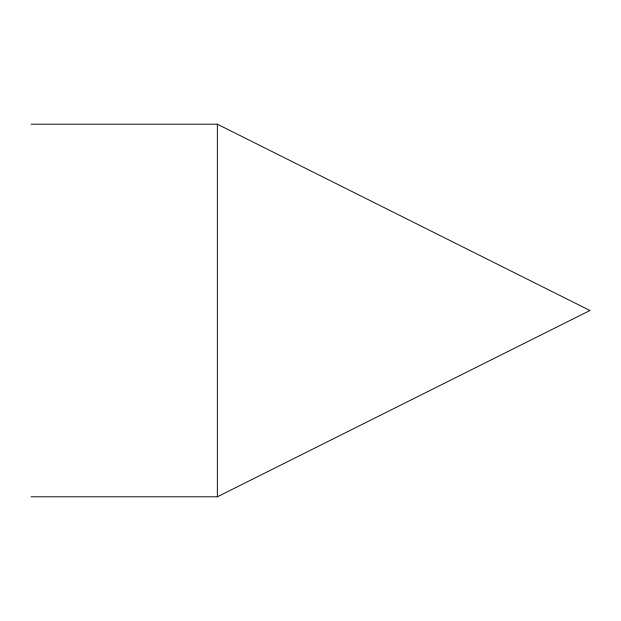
<?xml version="1.0" encoding="UTF-8"?>
<svg xmlns="http://www.w3.org/2000/svg" width="621" height="621" viewBox="0 0 621 621"><rect width="100%" height="100%" fill="white"/><g stroke="black" fill="none" stroke-linecap="round" stroke-linejoin="round"><path stroke-width="0.93" d="M31.05 496.8L217.35 496.8L589.95 310.5L217.35 124.2L31.05 124.2M217.35 124.2L217.35 496.8"/></g></svg>
